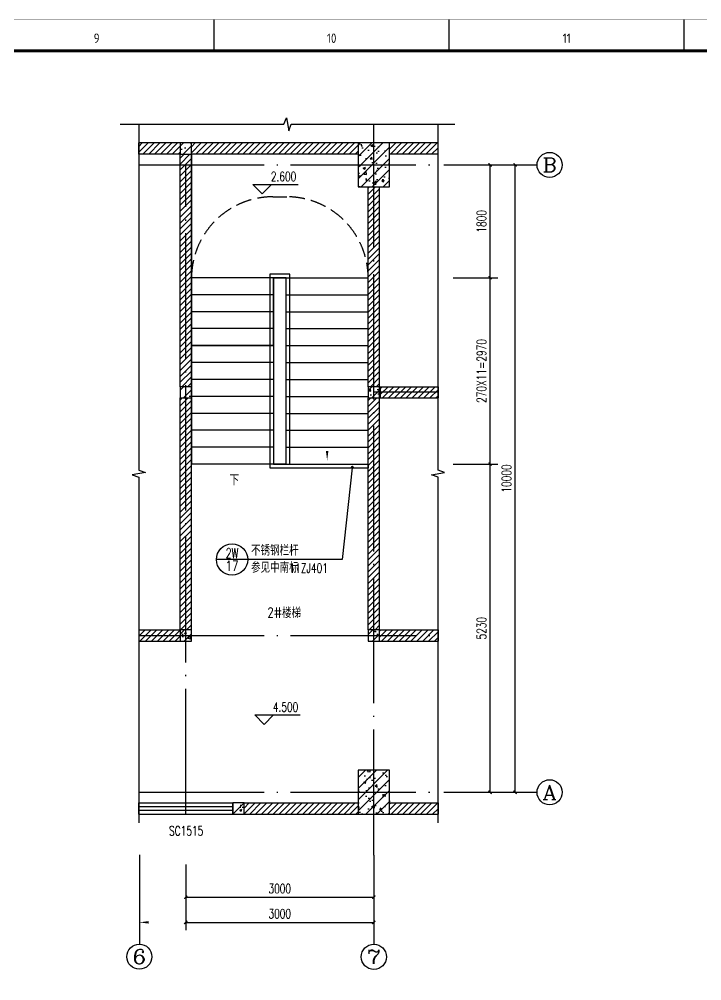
# Model space of a CAD drawing. Extents: x 93518 to 937116, y -359949 to 58022.
# Drawn here: x 883632 to 894521, y -174153 to -158826 of the extents above; entities that cross this region are included whole.
import ezdxf
from ezdxf.enums import TextEntityAlignment as Align

# ---------------------------------------------------------------- set-up
doc = ezdxf.new("R2010")
doc.units = 0
doc.header["$LTSCALE"] = 1000
doc.header["$MEASUREMENT"] = 0
doc.linetypes.add('DASH', pattern=[0.35, 0.25, -0.1])
doc.linetypes.add('DOTE', pattern=[2.42, 2, -0.2, 0.02, -0.2])
doc.layers.get('0').update_dxf_attribs({"color": 8, "linetype": 'CONTINUOUS'})
doc.layers.get('Defpoints').update_dxf_attribs({"color": 8, "linetype": 'CONTINUOUS'})
for name, color, linetype in [('AXIS', 8, 'CONTINUOUS'), ('AXIS_TEXT', 8, 'CONTINUOUS'), ('COLUMN', 8, 'CONTINUOUS'), ('DIM_ELEV', 8, 'CONTINUOUS'), ('DIM_IDEN', 8, 'CONTINUOUS'), ('DIM_SYMB', 8, 'CONTINUOUS'), ('DOTE', 8, 'DOTE'), ('PUB_HATCH', 8, 'CONTINUOUS'), ('PUB_TEXT', 8, 'CONTINUOUS'), ('STAIR', 8, 'CONTINUOUS'), ('WALL', 8, 'CONTINUOUS'), ('WINDOW', 8, 'CONTINUOUS'), ('WINDOW_TEXT', 8, 'CONTINUOUS')]:
    doc.layers.add(name, color=color, linetype=linetype)
doc.styles.add('_TCH_AXIS', font='complex.shx', dxfattribs={"bigfont": 'GBCBIG.shx'})
doc.styles.add('_TCH_DIM', font='simplex.shx', dxfattribs={"bigfont": 'gbcbig.shx'})
doc.styles.add('_TCH_DIM_T3', font='simplex.shx', dxfattribs={"width": 0.705882, "bigfont": 'gbcbig.shx'})
doc.styles.add('_TCH_LABEL', font='COMPLEX', dxfattribs={"bigfont": 'GBCBIG'})
doc.styles.add('_TCH_WINDOW', font='simplex.shx', dxfattribs={"bigfont": 'gbcbig.shx'})
doc.styles.add('COMPLEX', font='geditxt.shx', dxfattribs={"bigfont": 'hztxt1.shx'})
doc.styles.get("Standard").update_dxf_attribs({"font": 'GBENOR', "bigfont": 'GBCBIG'})
doc.dimstyles.new('_TCH_ARCH&&50', dxfattribs={"dimtxt": 148.75, "dimasz": 50, "dimexe": 125, "dimexo": 150, "dimgap": 63.125, "dimtad": 1, "dimdec": 0, "dimzin": 0, "dimdsep": 46, "dimtxsty": '_TCH_DIM_T3', "dimblk": 'ARCHTICK', "dimcen": 0.09, "dimclrt": 7, "dimazin": 2, "dimtfac": 1, "dimtdec": 0, "dimtix": 1, "dimtmove": 2, "dimatfit": 3, "dimfxl": 0, "dimtolj": 1, "dimtzin": 0, "dimarcsym": 0})
pattern_1 = [(45, (0, 0), (-88.388348, 88.388348), []), (50, (0, 0), (358.63009, -31.37607), [37.5, -412.5]), (355, (0, 0), (-69.37567, 376.09607), [30, -330]), (100.4514, (29.9, -2.6), (289.25469, 344.71977), [31.8701, -350.57106]), (46.1842, (0, 100), (533.62052, -82.7595), [56.25, -618.75]), (96.6356, (44.47, 93.1), (467.33135, 487.05894), [47.80514, -525.8565]), (351.1842, (0, 100), (467.33097, 487.0593), [45, -495]), (21, (50, 75), (298.45353, -201.30945), [37.5, -412.5]), (326, (50, 75), (121.65767, 362.57502), [30, -330]), (71.4514, (74.87, 58.22), (420.11131, 161.26525), [31.8701, -350.57106]), (37.5, (0, 0), (6.079928, 166.446927), [0, -326, 0, -335, 0, -331.25]), (7.5, (0, 0), (131.53477, 197.205856), [0, -191, 0, -318.5, 0, -126.25]), (327.5, (-111.5, 0), (266.911218, -11.277436), [0, -125, 0, -390, 0, -517.5]), (317.5, (-161.5, 0), (291.593085, 50.05249), [0, -162.5, 0, -259, 0, -367.5])]
pattern_2 = [(45, (0, 47.75), (-47.022601, 47.022601), [])]

# ---------------------------------------------------------------- blocks, each defined once
blk = doc.blocks.new('GEDI_WK_A11')
at = {"color": 3}
for p, q in [((675, 584), (675, 594)), ((750, 584), (750, 594)), ((825, 584), (825, 594))]:
    blk.add_line(p, q, dxfattribs=at)
for points, const_width in [([(0, 0), (1050, 0), (1050, 594), (0, 594)], 0.1), ([(25, 10), (1040, 10), (1040, 584), (25, 584)], 1)]:
    blk.add_lwpolyline(points, close=True, dxfattribs=dict(at, const_width=const_width))
for s, p in [('9', (637.5, 588)), ('10', (712.5, 588)), ('11', (787.5, 588))]:
    blk.add_text(s, height=3, dxfattribs=at).set_placement(p, align=Align.MIDDLE)
blk = doc.blocks.new('_ArchTick')
at = {"color": 0, "linetype": 'ByBlock', "const_width": 0.4}
blk.add_lwpolyline([(-0.5, -0.5), (0.5, 0.5)], dxfattribs=at)
blk = doc.blocks.new('*D274')
at = {"layer": 'AXIS', "color": 0, "lineweight": -2, "transparency": 16777216}
for p, q in [((890556, -165918), (891268, -165918)), ((891143, -171148), (891143, -165918)), ((890556, -171148), (891268, -171148))]:
    blk.add_line(p, q, dxfattribs=at)
at = {"layer": 'Defpoints', "color": 0, "transparency": 16777216}
for p in [(890406, -165918), (891143, -165918), (890406, -171148)]:
    blk.add_point(p, dxfattribs=at)
at = {"layer": 'AXIS', "color": 0, "lineweight": -2, "transparency": 16777216, "xscale": 50, "yscale": 50, "zscale": 50}
for p, rotation in [((891143, -165918), 90), ((891143, -171148), 270)]:
    blk.add_blockref('_ArchTick', p, dxfattribs=dict(at, rotation=rotation))
at = {"layer": 'AXIS', "color": 7, "transparency": 16777216, "insert": (891006, -168533), "char_height": 148.8, "attachment_point": 5, "rotation": 90, "style": '_TCH_DIM_T3'}
blk.add_mtext('\\A1;5230', dxfattribs=at)
blk = doc.blocks.new('*D275')
at = {"layer": 'AXIS', "color": 0, "lineweight": -2, "transparency": 16777216}
for p, q in [((890556, -162948), (891268, -162948)), ((891143, -165918), (891143, -162948)), ((890556, -165918), (891268, -165918))]:
    blk.add_line(p, q, dxfattribs=at)
at = {"layer": 'Defpoints', "color": 0, "transparency": 16777216}
for p in [(890406, -162948), (891143, -162948), (890406, -165918)]:
    blk.add_point(p, dxfattribs=at)
at = {"layer": 'AXIS', "color": 0, "lineweight": -2, "transparency": 16777216, "xscale": 50, "yscale": 50, "zscale": 50}
for p, rotation in [((891143, -162948), 90), ((891143, -165918), 270)]:
    blk.add_blockref('_ArchTick', p, dxfattribs=dict(at, rotation=rotation))
at = {"layer": 'AXIS', "color": 7, "transparency": 16777216, "insert": (891006, -164433), "char_height": 148.75, "attachment_point": 5, "rotation": 90, "style": '_TCH_DIM_T3'}
blk.add_mtext('\\A1;270X11=2970', dxfattribs=at)
blk = doc.blocks.new('*D276')
at = {"layer": 'AXIS', "color": 0, "lineweight": -2, "transparency": 16777216}
for p, q in [((890556, -161148), (891268, -161148)), ((891143, -162948), (891143, -161148)), ((890556, -162948), (891268, -162948))]:
    blk.add_line(p, q, dxfattribs=at)
at = {"layer": 'Defpoints', "color": 0, "transparency": 16777216}
for p in [(890406, -161148), (891143, -161148), (890406, -162948)]:
    blk.add_point(p, dxfattribs=at)
at = {"layer": 'AXIS', "color": 0, "lineweight": -2, "transparency": 16777216, "xscale": 50, "yscale": 50, "zscale": 50}
for p, rotation in [((891143, -161148), 90), ((891143, -162948), 270)]:
    blk.add_blockref('_ArchTick', p, dxfattribs=dict(at, rotation=rotation))
at = {"layer": 'AXIS', "color": 7, "transparency": 16777216, "insert": (891006, -162048), "char_height": 148.8, "attachment_point": 5, "rotation": 90, "style": '_TCH_DIM_T3'}
blk.add_mtext('\\A1;1800', dxfattribs=at)
blk = doc.blocks.new('*D277')
at = {"layer": 'AXIS', "color": 0, "lineweight": -2, "transparency": 16777216}
for p, q in [((890556, -161148), (891668, -161148)), ((891543, -171148), (891543, -161148)), ((890556, -171148), (891668, -171148))]:
    blk.add_line(p, q, dxfattribs=at)
at = {"layer": 'Defpoints', "color": 0, "transparency": 16777216}
for p in [(890406, -161148), (891543, -161148), (890406, -171148)]:
    blk.add_point(p, dxfattribs=at)
at = {"layer": 'AXIS', "color": 0, "lineweight": -2, "transparency": 16777216, "xscale": 50, "yscale": 50, "zscale": 50}
for p, rotation in [((891543, -161148), 90), ((891543, -171148), 270)]:
    blk.add_blockref('_ArchTick', p, dxfattribs=dict(at, rotation=rotation))
at = {"layer": 'AXIS', "color": 7, "transparency": 16777216, "insert": (891406, -166148), "char_height": 148.8, "attachment_point": 5, "rotation": 90, "style": '_TCH_DIM_T3'}
blk.add_mtext('\\A1;10000', dxfattribs=at)
blk = doc.blocks.new('*D278')
at = {"layer": 'AXIS', "color": 0, "lineweight": -2, "transparency": 16777216}
for p, q in [((886289, -172298), (886289, -172947)), ((889289, -172298), (889289, -172947)), ((886289, -172822), (889289, -172822))]:
    blk.add_line(p, q, dxfattribs=at)
at = {"layer": 'Defpoints', "color": 0, "transparency": 16777216}
for p in [(886289, -172148), (889289, -172148), (889289, -172822)]:
    blk.add_point(p, dxfattribs=at)
at = {"layer": 'AXIS', "color": 0, "lineweight": -2, "transparency": 16777216, "xscale": 50, "yscale": 50, "zscale": 50, "rotation": 180}
blk.add_blockref('_ArchTick', (886289, -172822), dxfattribs=at)
at = {"layer": 'AXIS', "color": 0, "lineweight": -2, "transparency": 16777216, "xscale": 50, "yscale": 50, "zscale": 50}
blk.add_blockref('_ArchTick', (889289, -172822), dxfattribs=at)
at = {"layer": 'AXIS', "color": 7, "transparency": 16777216, "insert": (887789, -172684), "char_height": 148.8, "attachment_point": 5, "style": '_TCH_DIM_T3'}
blk.add_mtext('\\A1;3000', dxfattribs=at)
blk = doc.blocks.new('*D279')
at = {"layer": 'AXIS', "color": 0, "lineweight": -2, "transparency": 16777216}
for p, q in [((886289, -172298), (886289, -173347)), ((889289, -172298), (889289, -173347)), ((886289, -173222), (889289, -173222))]:
    blk.add_line(p, q, dxfattribs=at)
at = {"layer": 'Defpoints', "color": 0, "transparency": 16777216}
for p in [(886289, -172148), (889289, -172148), (889289, -173222)]:
    blk.add_point(p, dxfattribs=at)
at = {"layer": 'AXIS', "color": 0, "lineweight": -2, "transparency": 16777216, "xscale": 50, "yscale": 50, "zscale": 50, "rotation": 180}
blk.add_blockref('_ArchTick', (886289, -173222), dxfattribs=at)
at = {"layer": 'AXIS', "color": 0, "lineweight": -2, "transparency": 16777216, "xscale": 50, "yscale": 50, "zscale": 50}
blk.add_blockref('_ArchTick', (889289, -173222), dxfattribs=at)
at = {"layer": 'AXIS', "color": 7, "transparency": 16777216, "insert": (887789, -173084), "char_height": 148.8, "attachment_point": 5, "style": '_TCH_DIM_T3'}
blk.add_mtext('\\A1;3000', dxfattribs=at)
blk = doc.blocks.new('$TCHSYS$WIN2D')
for p, q in [((-0.5, 0.5), (0.5, 0.5)), ((-0.5, 0.5), (-0.5, -0.5)), ((0.5, 0.5), (0.5, -0.5)), ((0.5, 0.167), (-0.5, 0.167)), ((0.5, -0.167), (-0.5, -0.167)), ((-0.5, -0.5), (0.5, -0.5))]:
    blk.add_line(p, q)
blk = doc.blocks.new('_AXISO')
blk.add_circle((0, 0), 0.5)
at = {"layer": 'AXIS_TEXT', "style": 'COMPLEX', "width": 1.041667}
blk.add_attdef('A', text='', height=0.56, dxfattribs=at).set_placement((-0.25, -0.28), (0.25, -0.28), align=Align.FIT)

msp = doc.modelspace()

# ---------------------------------------------------------------- hatches: boundary and pattern name
at = {"layer": 'PUB_HATCH'}
h = msp.add_hatch(dxfattribs=at)
h.set_pattern_fill('普通砖', color=256, scale=50, style=0)
h.set_pattern_definition(pattern_2)
h.paths.add_polyline_path([(886199.4, -160978.4), (886199.4, -160798.4), (885539.8, -160798.4), (885539.8, -160978.4)])
h = msp.add_hatch(dxfattribs=at)
h.set_pattern_fill('钢筋混凝土', color=256, scale=50, style=0)
h.set_pattern_definition(pattern_1)
h.paths.add_polyline_path([(886199.4, -160978.4), (886379.4, -160978.4), (886379.4, -160798.4), (886199.4, -160798.4)])
h = msp.add_hatch(dxfattribs=at)
h.set_pattern_fill('普通砖', color=256, scale=50, style=0)
h.set_pattern_definition(pattern_2)
h.paths.add_polyline_path([(886379.4, -160798.4), (886379.4, -160978.4), (889039.4, -160978.4), (889039.4, -160798.4)])
h = msp.add_hatch(dxfattribs=at)
h.set_pattern_fill('钢筋混凝土', color=256, scale=50, style=0)
h.set_pattern_definition(pattern_1)
h.paths.add_polyline_path([(889039.4, -161498.4), (889539.4, -161498.4), (889539.4, -160798.4), (889039.4, -160798.4)])
h = msp.add_hatch(dxfattribs=at)
h.set_pattern_fill('普通砖', color=256, scale=50, style=0)
h.set_pattern_definition(pattern_2)
h.paths.add_polyline_path([(889539.4, -160798.4), (889539.4, -160978.4), (890312.8, -160978.4), (890312.8, -160798.4)])
h = msp.add_hatch(dxfattribs=at)
h.set_pattern_fill('普通砖', color=256, scale=50, style=0)
h.set_pattern_definition(pattern_2)
h.paths.add_polyline_path([(886199.4, -164683.4), (886379.4, -164683.4), (886379.4, -160978.4), (886199.4, -160978.4)])
h = msp.add_hatch(dxfattribs=at)
h.set_pattern_fill('普通砖', color=256, scale=50, style=0)
h.set_pattern_definition(pattern_2)
h.paths.add_polyline_path([(889379.4, -164683.4), (889379.4, -161498.4), (889199.4, -161498.4), (889199.4, -164683.4)])
h = msp.add_hatch(dxfattribs=at)
h.set_pattern_fill('钢筋混凝土', color=256, scale=50, style=0)
h.set_pattern_definition(pattern_1)
h.paths.add_polyline_path([(886199.4, -164863.4), (886379.4, -164863.4), (886379.4, -164683.4), (886199.4, -164683.4)])
h = msp.add_hatch(dxfattribs=at)
h.set_pattern_fill('钢筋混凝土', color=256, scale=50, style=0)
h.set_pattern_definition(pattern_1)
h.paths.add_polyline_path([(889199.4, -164863.4), (889379.4, -164863.4), (889379.4, -164683.4), (889199.4, -164683.4)])
h = msp.add_hatch(dxfattribs=at)
h.set_pattern_fill('普通砖', color=256, scale=50, style=0)
h.set_pattern_definition(pattern_2)
h.paths.add_polyline_path([(889389.4, -164863.4), (890312.8, -164863.4), (890312.8, -164683.4), (889389.4, -164683.4)])
h = msp.add_hatch(dxfattribs=at)
h.set_pattern_fill('普通砖', color=256, scale=50, style=0)
h.set_pattern_definition(pattern_2)
h.paths.add_polyline_path([(886379.4, -164863.4), (886199.4, -164863.4), (886199.4, -168558.4), (886379.4, -168558.4)])
h = msp.add_hatch(dxfattribs=at)
h.set_pattern_fill('普通砖', color=256, scale=50, style=0)
h.set_pattern_definition(pattern_2)
h.paths.add_polyline_path([(889379.4, -164863.4), (889199.4, -164863.4), (889199.4, -168558.4), (889379.4, -168558.4)])
h = msp.add_hatch(dxfattribs=at)
h.set_pattern_fill('普通砖', color=256, scale=50, style=0)
h.set_pattern_definition(pattern_2)
h.paths.add_polyline_path([(886199.4, -168738.4), (886199.4, -168558.4), (885539.8, -168558.4), (885539.8, -168738.4)])
h = msp.add_hatch(dxfattribs=at)
h.set_pattern_fill('钢筋混凝土', color=256, scale=50, style=0)
h.set_pattern_definition(pattern_1)
h.paths.add_polyline_path([(886199.4, -168738.4), (886379.4, -168738.4), (886379.4, -168558.4), (886199.4, -168558.4)])
h = msp.add_hatch(dxfattribs=at)
h.set_pattern_fill('钢筋混凝土', color=256, scale=50, style=0)
h.set_pattern_definition(pattern_1)
h.paths.add_polyline_path([(889199.4, -168738.4), (889379.4, -168738.4), (889379.4, -168558.4), (889199.4, -168558.4)])
h = msp.add_hatch(dxfattribs=at)
h.set_pattern_fill('普通砖', color=256, scale=50, style=0)
h.set_pattern_definition(pattern_2)
h.paths.add_polyline_path([(889379.4, -168558.4), (889379.4, -168738.4), (890312.8, -168738.4), (890312.8, -168558.4)])
h = msp.add_hatch(dxfattribs=at)
h.set_pattern_fill('钢筋混凝土', color=256, scale=50, style=0)
h.set_pattern_definition(pattern_1)
h.paths.add_polyline_path([(889039.4, -171498.4), (889539.4, -171498.4), (889539.4, -170798.4), (889039.4, -170798.4)])
h = msp.add_hatch(dxfattribs=at)
h.set_pattern_fill('钢筋混凝土', color=256, scale=50, style=0)
h.set_pattern_definition(pattern_1)
h.paths.add_polyline_path([(887039.8, -171498.4), (887219.8, -171498.4), (887219.8, -171318.4), (887039.8, -171318.4)])
h = msp.add_hatch(dxfattribs=at)
h.set_pattern_fill('普通砖', color=256, scale=50, style=0)
h.set_pattern_definition(pattern_2)
h.paths.add_polyline_path([(889039.4, -171498.4), (889039.4, -171318.4), (887219.8, -171318.4), (887219.8, -171498.4)])
h = msp.add_hatch(dxfattribs=at)
h.set_pattern_fill('普通砖', color=256, scale=50, style=0)
h.set_pattern_definition(pattern_2)
h.paths.add_polyline_path([(889539.4, -171318.4), (889539.4, -171498.4), (890312.8, -171498.4), (890312.8, -171318.4)])

# ---------------------------------------------------------------- linework, layer by layer
at = {"color": 8, "linetype": 'DASH'}
msp.add_lwpolyline([(886379.4, -162956.8, -0.4142136), (887679.4, -161656.8), (887899.4, -161656.8, -0.4142136), (889199.4, -162956.8)], format="xyb", dxfattribs=at)
at = {"layer": 'AXIS'}
for p, q in [((890405.9, -161148.4), (891893.2, -161148.4)), ((890405.9, -171148.4), (891893.2, -171148.4)), ((885548.6, -172145.8), (885548.6, -173569.3)), ((889289.4, -172148.4), (889289.4, -173571.8))]:
    msp.add_line(p, q, dxfattribs=at)
for centre in [(885548.6, -173769.3), (889289.4, -173771.8)]:
    msp.add_circle(centre, 200, dxfattribs=at)
at = {"layer": 'COLUMN'}
for p, q in [((886379.4, -160798.4), (886199.4, -160798.4)), ((886199.4, -160798.4), (886199.4, -160978.4)), ((886379.4, -160978.4), (886379.4, -160798.4)), ((889539.4, -160798.4), (889039.4, -160798.4)), ((889039.4, -160798.4), (889039.4, -161498.4)), ((889539.4, -161498.4), (889539.4, -160798.4)), ((886199.4, -160978.4), (886379.4, -160978.4)), ((889039.4, -161498.4), (889539.4, -161498.4)), ((886379.4, -164683.4), (886199.4, -164683.4)), ((886199.4, -164683.4), (886199.4, -164863.4)), ((886379.4, -164863.4), (886379.4, -164683.4)), ((889379.4, -164683.4), (889199.4, -164683.4)), ((889199.4, -164683.4), (889199.4, -164863.4)), ((889379.4, -164863.4), (889379.4, -164683.4)), ((886199.4, -164863.4), (886379.4, -164863.4)), ((889199.4, -164863.4), (889379.4, -164863.4)), ((886379.4, -168558.4), (886199.4, -168558.4)), ((886199.4, -168558.4), (886199.4, -168738.4)), ((886379.4, -168738.4), (886379.4, -168558.4)), ((889379.4, -168558.4), (889199.4, -168558.4)), ((889199.4, -168558.4), (889199.4, -168738.4)), ((889379.4, -168738.4), (889379.4, -168558.4)), ((886199.4, -168738.4), (886379.4, -168738.4)), ((889199.4, -168738.4), (889379.4, -168738.4)), ((889539.4, -170798.4), (889039.4, -170798.4)), ((889039.4, -170798.4), (889039.4, -171498.4)), ((889539.4, -171498.4), (889539.4, -170798.4)), ((887219.8, -171318.4), (887039.8, -171318.4)), ((887039.8, -171318.4), (887039.8, -171498.4)), ((887219.8, -171498.4), (887219.8, -171318.4)), ((887039.8, -171498.4), (887219.8, -171498.4)), ((889039.4, -171498.4), (889539.4, -171498.4))]:
    msp.add_line(p, q, dxfattribs=at)
at = {"layer": 'DIM_ELEV'}
for p, q in [((887508.6, -161610.1), (887358.6, -161460.1)), ((887358.6, -161460.1), (888081.1, -161460.1)), ((887508.6, -161610.1), (887658.6, -161460.1)), ((887540.1, -170066.4), (887390.1, -169916.4)), ((887390.1, -169916.4), (888112.5, -169916.4)), ((887540.1, -170066.4), (887690.1, -169916.4))]:
    msp.add_line(p, q, dxfattribs=at)
at = {"layer": 'DIM_IDEN'}
for p, q in [((888945.6, -165978.3), (888785.4, -167438.6)), ((887277.5, -167438.6), (886777.5, -167438.6)), ((888785.4, -167438.6), (887277.5, -167438.6))]:
    msp.add_line(p, q, dxfattribs=at)
for centre, radius in [((888947, -165965.6), 12.7), ((887027.5, -167438.6), 250)]:
    msp.add_circle(centre, radius, dxfattribs=at)
at = {"layer": 'DIM_SYMB'}
for points in [[(885239.8, -160501.5), (887855.2, -160501.5), (887893.4, -160396.5), (887930.5, -160606.5), (887967.7, -160501.5), (890583.1, -160501.5)], [(885539.8, -160501.5), (885539.8, -166012.2), (885644.8, -166050.4), (885434.8, -166087.5), (885539.8, -166124.7), (885539.8, -171635.4)], [(890312.8, -171635.4), (890312.8, -166124.7), (890207.8, -166086.5), (890417.8, -166049.5), (890312.8, -166012.2), (890312.8, -160501.5)]]:
    msp.add_lwpolyline(points, dxfattribs=at)
for points in [[(887034.4, -166026.7, 0, 0, 0), (887034.4, -161963.4, 0, 0, 0), (888544.4, -161963.4, 0, 0, 0), (888544.4, -165857, 0, 40, 0), (888544.4, -165707, 0, 0, 0)], [(886289.4, -173221.8, 0, 0, 0), (885548.6, -173221.8, 0, 40, 0), (885698.6, -173221.8, 0, 0, 0)]]:
    msp.add_lwpolyline(points, format="xyseb", dxfattribs=at)
at = {"layer": 'DOTE'}
for p, q in [((889289.4, -172148.4), (889289.4, -160501.5)), ((885539.8, -161148.4), (890312.8, -161148.4)), ((886289.4, -171498.4), (886289.4, -161148.4)), ((890312.8, -164773.4), (889289.4, -164773.4)), ((885539.8, -168648.4), (890312.8, -168648.4)), ((885539.8, -171148.4), (890312.8, -171148.4))]:
    msp.add_line(p, q, dxfattribs=at)
at = {"layer": 'STAIR'}
for p, q in [((889039.4, -160978.4), (886379.4, -160978.4)), ((886379.4, -160978.4), (886379.4, -164028.4)), ((889199.4, -162948.4), (889199.4, -161498.4)), ((887949.4, -162888.4), (887629.4, -162888.4)), ((887629.4, -162888.4), (887629.4, -165978.4)), ((887949.4, -165918.4), (887949.4, -162888.4)), ((886379.4, -162948.4), (886379.4, -165918.4)), ((887689.4, -162948.4), (886379.4, -162948.4)), ((887689.4, -162948.4), (887689.4, -165918.4)), ((887889.4, -162948.4), (887689.4, -162948.4)), ((887689.4, -162948.4), (887689.4, -165918.4)), ((887689.4, -164028.4), (887689.4, -162948.4)), ((887689.4, -162948.4), (889199.4, -162948.4)), ((887889.4, -165918.4), (887889.4, -162948.4)), ((887889.4, -162948.4), (889199.4, -162948.4)), ((887889.4, -165918.4), (887889.4, -162948.4)), ((889199.4, -164683.4), (889199.4, -162948.4)), ((887689.4, -163218.4), (886379.4, -163218.4)), ((887889.4, -163218.4), (889199.4, -163218.4)), ((887689.4, -163488.4), (886379.4, -163488.4)), ((887889.4, -163488.4), (889199.4, -163488.4)), ((887689.4, -163758.4), (886379.4, -163758.4)), ((887889.4, -163758.4), (889199.4, -163758.4)), ((887689.4, -164028.4), (886379.4, -164028.4)), ((886379.4, -164028.4), (887689.4, -164028.4)), ((887889.4, -164028.4), (889199.4, -164028.4)), ((887689.4, -164298.4), (886379.4, -164298.4)), ((887889.4, -164298.4), (889199.4, -164298.4)), ((887689.4, -164568.4), (886379.4, -164568.4)), ((887889.4, -164568.4), (889199.4, -164568.4)), ((887689.4, -164838.4), (886379.4, -164838.4)), ((887889.4, -164838.4), (889199.4, -164838.4)), ((889199.4, -165918.4), (889199.4, -164863.4)), ((887689.4, -165108.4), (886379.4, -165108.4)), ((887889.4, -165108.4), (889199.4, -165108.4)), ((887689.4, -165378.4), (886379.4, -165378.4)), ((887889.4, -165378.4), (889199.4, -165378.4)), ((887689.4, -165648.4), (886379.4, -165648.4)), ((887889.4, -165648.4), (889199.4, -165648.4)), ((887689.4, -165918.4), (886379.4, -165918.4)), ((887629.4, -165978.4), (889199.4, -165978.4)), ((887889.4, -165918.4), (887689.4, -165918.4)), ((887689.4, -165918.4), (889199.4, -165918.4)), ((887889.4, -165918.4), (889199.4, -165918.4)), ((887889.4, -165918.4), (887949.4, -165918.4)), ((889199.4, -165918.4), (889199.4, -165978.4))]:
    msp.add_line(p, q, dxfattribs=at)
at = {"layer": 'WALL'}
for p, q in [((886199.4, -160798.4), (885539.8, -160798.4)), ((885539.8, -160978.4), (885539.8, -160798.4)), ((889039.4, -160798.4), (886379.4, -160798.4)), ((890312.8, -160798.4), (889539.4, -160798.4)), ((890312.8, -160978.4), (890312.8, -160798.4)), ((886199.4, -160978.4), (885539.8, -160978.4)), ((886199.4, -164683.4), (886199.4, -160978.4)), ((889039.4, -160978.4), (886379.4, -160978.4)), ((886379.4, -164683.4), (886379.4, -160978.4)), ((890312.8, -160978.4), (889539.4, -160978.4)), ((889199.4, -164683.4), (889199.4, -161498.4)), ((889379.4, -164683.4), (889379.4, -161498.4)), ((889379.4, -164683.4), (889379.4, -164683.4)), ((889379.4, -164728.4), (889379.4, -164728.4)), ((889389.4, -164683.4), (890312.8, -164683.4)), ((889389.4, -164683.4), (889389.4, -164863.4)), ((890312.8, -164683.4), (890312.8, -164863.4)), ((886199.4, -168558.4), (886199.4, -164863.4)), ((886379.4, -168558.4), (886379.4, -164863.4)), ((889199.4, -168558.4), (889199.4, -164863.4)), ((889379.4, -164773.4), (889379.4, -164773.4)), ((889379.4, -168558.4), (889379.4, -164863.4)), ((889389.4, -164863.4), (890312.8, -164863.4)), ((885539.8, -168558.4), (886199.4, -168558.4)), ((885539.8, -168558.4), (885539.8, -168738.4)), ((889379.4, -168558.4), (889379.4, -168558.4)), ((889379.4, -168558.4), (890312.8, -168558.4)), ((890312.8, -168558.4), (890312.8, -168738.4)), ((885539.8, -168738.4), (886199.4, -168738.4)), ((889379.4, -168603.4), (889379.4, -168603.4)), ((889379.4, -168648.4), (889379.4, -168648.4)), ((889379.4, -168738.4), (890312.8, -168738.4)), ((885539.8, -171498.4), (885539.8, -171318.4)), ((887219.8, -171318.4), (889039.4, -171318.4)), ((889539.4, -171318.4), (890312.8, -171318.4)), ((890312.8, -171318.4), (890312.8, -171498.4)), ((887219.8, -171498.4), (889039.4, -171498.4)), ((889539.4, -171498.4), (890312.8, -171498.4))]:
    msp.add_line(p, q, dxfattribs=at)

# ---------------------------------------------------------------- block references
at = {"xscale": 50, "yscale": 50, "zscale": 50}
msp.add_blockref('GEDI_WK_A11', (852991.4, -188528.9), dxfattribs=at)
at = {"layer": 'AXIS'}
ref = msp.add_blockref('_AXISO', (892093.2, -161148.4), dxfattribs=dict(at, xscale=400, yscale=400, zscale=400))
ref.add_attrib('A', 'B', dxfattribs={"layer": 'AXIS_TEXT', "height": 226.3, "style": '_TCH_AXIS', "width": 1.235294}).set_placement((891980.1, -161261.5), (892206.4, -161261.5), align=Align.FIT)
ref = msp.add_blockref('_AXISO', (892093.2, -171148.4), dxfattribs=dict(at, xscale=400, yscale=400, zscale=400))
ref.add_attrib('A', 'A', dxfattribs={"layer": 'AXIS_TEXT', "height": 226.3, "style": '_TCH_AXIS', "width": 1.166667}).set_placement((891980.1, -171261.5), (892206.4, -171261.5), align=Align.FIT)
at = {"layer": 'WINDOW'}
ref = msp.add_blockref('$TCHSYS$WIN2D', (886289.8, -171408.4), dxfattribs=dict(at, xscale=1500, yscale=-180, zscale=1500))
ref.add_attrib('A', 'SC1515', (886022.3, -171837), dxfattribs={"layer": 'WINDOW_TEXT', "height": 148.75, "style": '_TCH_WINDOW', "width": 0.705882})

# ---------------------------------------------------------------- texts
at = {"layer": 'AXIS', "color": 7, "style": '_TCH_AXIS', "width": 1.5}
for s, p, p2 in [('6', (885435.4, -173882.4), (885661.7, -173882.4)), ('7', (889176.2, -173885), (889402.5, -173885))]:
    msp.add_text(s, height=226.3, dxfattribs=at).set_placement(p, p2, align=Align.FIT)
at = {"layer": 'DIM_ELEV', "color": 7, "style": '_TCH_DIM', "width": 0.705882}
for s, p in [('2.600', (887646.1, -161407.6)), ('4.500', (887677.5, -169863.9))]:
    msp.add_text(s, height=148.75, dxfattribs=at).set_placement(p)
at = {"layer": 'DIM_IDEN', "color": 7, "style": '_TCH_DIM'}
for s, p in [('不锈钢栏杆', (887330, -167374.9)), ('参见中南标', (887330, -167649.3))]:
    msp.add_text(s, height=168.79, dxfattribs=at).set_placement(p)
at = {"layer": 'DIM_IDEN', "color": 7, "style": '_TCH_LABEL'}
for s, width, p, p2 in [('2W', 0.625, (886926.9, -167418.5), (887128.2, -167418.5)), ('17', 0.905172, (886926.9, -167619.7), (887128.2, -167619.7))]:
    msp.add_text(s, height=161, dxfattribs=dict(at, width=width)).set_placement(p, p2, align=Align.FIT)
at = {"layer": 'DIM_IDEN', "color": 7, "style": '_TCH_DIM', "width": 0.705882}
msp.add_text('11ZJ401', height=148.75, dxfattribs=at).set_placement((887944.4, -167649.3))
at = {"layer": 'DIM_SYMB', "color": 7, "style": '_TCH_DIM'}
msp.add_text('下', height=168.8, dxfattribs=at).set_placement((886986.9, -166254.2))
at = {"layer": 'PUB_TEXT'}
for s, height, p in [('2#', 175, (887590.2, -168372.4)), ('楼梯', 168.79, (887823.6, -168372.4))]:
    msp.add_text(s, height=height, dxfattribs=at).set_placement(p)

# ---------------------------------------------------------------- dimensions: what is measured, and where the dimension line sits
at = {"layer": 'AXIS'}
for p1, p2, distance, picture, middle in [((890405.9, -162948.4), (890405.9, -161148.4), -737.3, '*D276', (891005.7, -162048.4)), ((890405.9, -171148.4), (890405.9, -161148.4), -1137.3, '*D277', (891405.7, -166148.4)), ((890405.9, -171148.4), (890405.9, -165918.4), -737.3, '*D274', (891005.7, -168533.4)), ((886289.4, -172148.4), (889289.4, -172148.4), -673.4, '*D278', (887789.4, -172684.3)), ((886289.4, -172148.4), (889289.4, -172148.4), -1073.4, '*D279', (887789.4, -173084.3))]:
    dim = msp.add_aligned_dim(p1=p1, p2=p2, distance=distance, dimstyle='_TCH_ARCH&&50', dxfattribs=at)
    dim.commit()
    dim.dimension.update_dxf_attribs({"geometry": picture, "text_midpoint": middle})
dim = msp.add_aligned_dim(p1=(890405.9, -165918.4), p2=(890405.9, -162948.4), distance=-737.3, text='270X11=2970', dimstyle='_TCH_ARCH&&50', dxfattribs=at)
dim.commit()
dim.dimension.update_dxf_attribs({"geometry": '*D275', "text_midpoint": (891005.7, -164433.4)})

doc.saveas('drawing.dxf')
